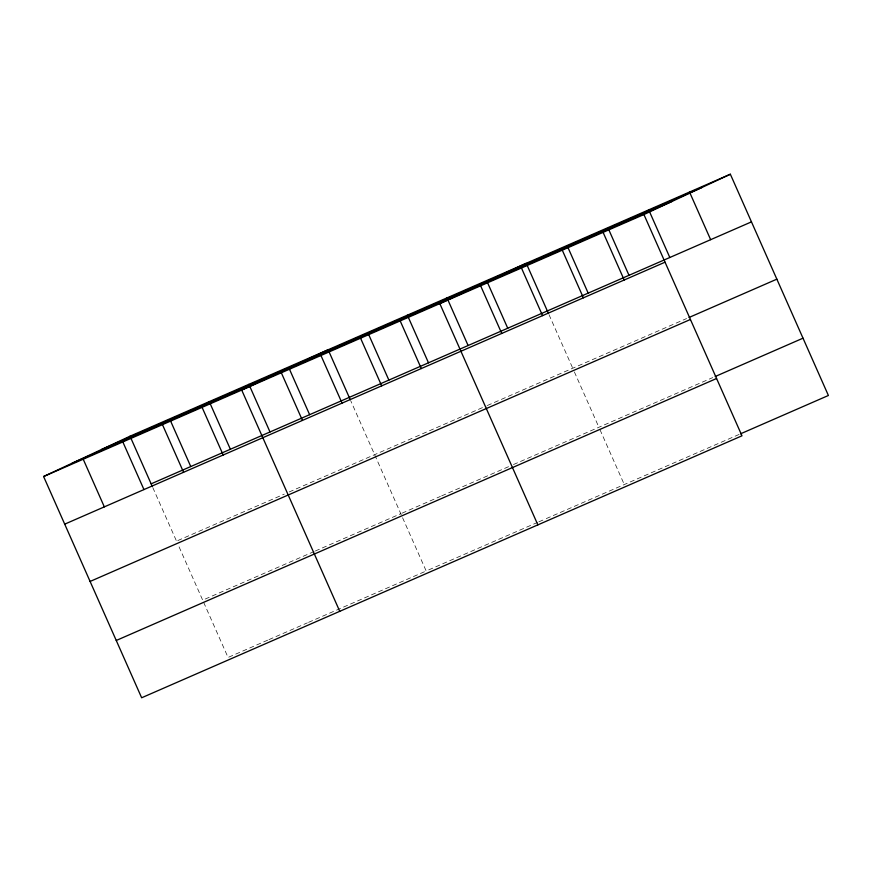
<?xml version="1.0" encoding="UTF-8"?>
<svg xmlns="http://www.w3.org/2000/svg" width="872" height="872" viewBox="0 0 872 872"><rect width="100%" height="100%" fill="white"/><g stroke="black" fill="none" stroke-linecap="round" stroke-linejoin="round"><path stroke-width="0.65" stroke-dasharray="4.36 3.27" d="M177.768 540.586L284.25 494.119M289.199 491.961L414.255 437.384M415.497 436.85L486.075 406.047M487.306 405.513L686.547 318.563M314.116 551.529L202.685 600.154L178.161 544.815M315.359 550.995L400.793 513.706M402.036 513.172L440.415 496.419M441.657 495.874L508.518 466.705M513.466 464.536L712.707 377.598M267.693 640.157L228.072 657.455L203.241 601.408M268.936 639.623L307.315 622.87M308.557 622.336L424.947 571.542M537.621 522.372L426.179 570.997L350.904 401.12M538.852 521.827L545.044 519.134M546.286 518.589L739.336 434.343M549.011 314.672L572.741 368.224M574.376 371.919L598.901 427.258M600.001 429.743L624.287 484.549M152.796 487.579L176.525 541.13"/><path stroke-width="1.31" d="M730.355 174.226L643.928 214.545L741.974 435.804L141.645 697.774L43.6 476.515L130.026 436.196L730.355 174.226L828.4 395.485L740.568 433.809M328.134 349.748L241.708 390.067L339.753 611.316M526.241 263.3L439.815 303.62L537.861 524.868M101.512 449.505L701.829 187.535M72.125 463.217L672.454 201.247M43.6 476.515L643.928 214.545M151.139 483.84L751.468 221.87M64.713 524.159L665.042 262.189M689.022 317.484L776.854 279.16M90.099 581.45L690.428 319.479M715.182 376.519L803.014 338.183M116.259 640.473L716.588 378.503M689.534 192.047L710.647 239.68M648.714 209.858L669.816 257.491M608.427 228.889L628.995 275.312M603.108 232.366L624.21 279.999M567.607 246.711L588.175 293.123M562.287 250.177L583.39 297.81M526.786 264.521L548.455 313.43M521.456 267.987L542.569 315.631M486.62 280.588L507.733 328.221M480.636 285.809L501.749 333.442M446.998 297.875L468.111 345.519M407.377 315.173L428.49 362.807M400.194 320.907L421.307 368.551M368.3 333.682L388.868 380.094M360.572 338.194L381.685 385.838M329.224 352.19L350.348 399.877M320.951 355.493L342.064 403.126M289.057 368.257L309.625 414.68M281.329 372.78L302.442 420.413M248.891 384.334L270.004 431.967M209.269 401.621L230.382 449.254M202.086 407.355L223.199 454.999M170.193 420.13L190.761 466.542M162.465 424.653L183.578 472.286M130.026 436.196L152.24 486.325M122.843 441.941L143.956 489.574M83.222 459.228L104.335 506.872"/></g></svg>
